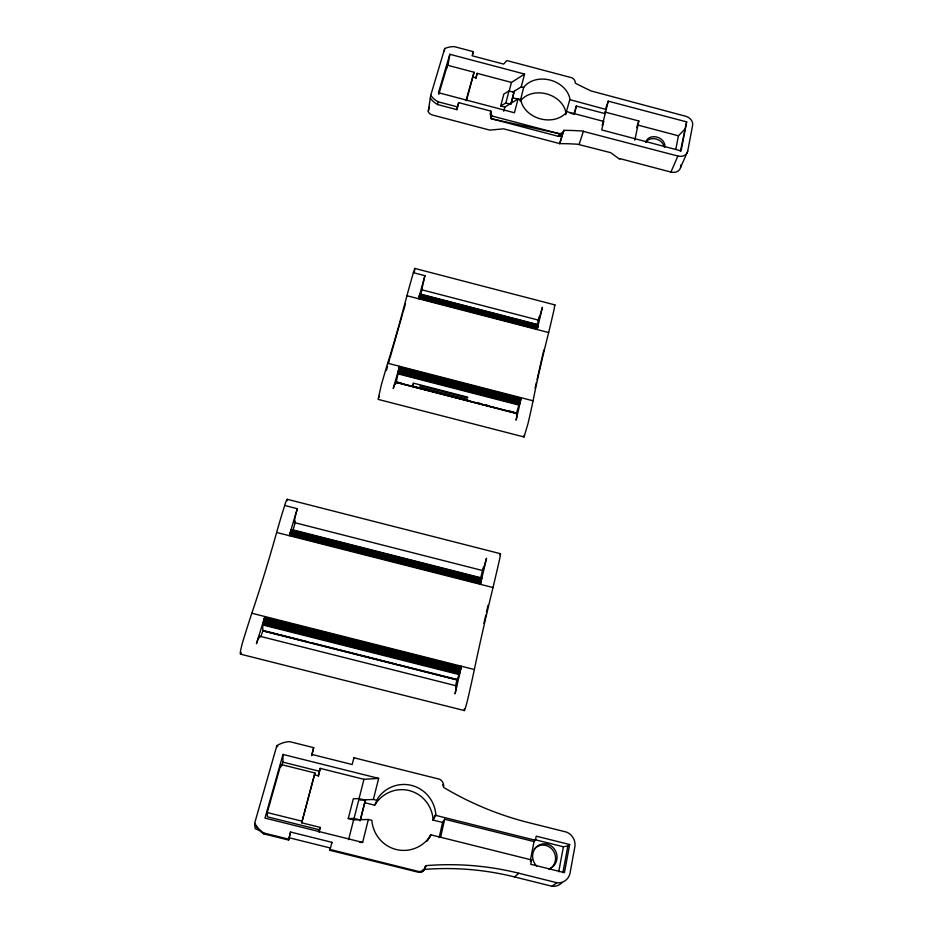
<?xml version="1.0" encoding="UTF-8"?>
<svg xmlns="http://www.w3.org/2000/svg" width="933" height="933" viewBox="0 0 933 933"><rect width="100%" height="100%" fill="white"/><g stroke="black" fill="none" stroke-linecap="round" stroke-linejoin="round"><path stroke-width="1.4" d="M280.833 766.961L280.868 764.465L314.934 772.99L301.709 822.789L320.101 827.373L319.016 832.376M281.836 765.783L282.874 762.121L283.014 754.447L378.646 778.379L373.375 799.464L360.033 800.059M291.469 532.253L291.539 529.524L481.673 577.959L480.343 584.326A142.691 6.589 -75.9 0 0 486.303 559.229L486.525 558.272L482.874 570.611L294.513 522.62M554.89 304.893L553.701 311.144A130.457 6.449 -75.4 0 1 548.662 332.545A122.794 7.196 -75.3 0 0 533.081 400.805A141.175 7.231 -75.7 0 1 530.294 413.564L529.874 415.465A141.175 7.231 -75.7 0 1 528.101 423.279L524.031 436.959L378.11 399.371L381.2 385.387A141.548 6.753 -75.4 0 1 387.673 363.229A123.168 6.718 -75.8 0 0 406.94 295.726A76.448 3.639 -75.7 0 1 413.377 272.681L414.823 268.424L554.89 304.893L554.424 305.616M254.779 824.049A27.512 26.392 -53.5 0 0 263.782 833.869L288.6 840.038L290.583 832.038L331.938 842.336L331.74 843.199M290.583 832.038L288.6 840.038M413.377 272.681L424.923 275.69L421.728 289.778L538.586 320.147L538.633 319.564M414.847 269.287L414.823 268.424M301.709 822.789L314.934 772.99M313.686 747.671L311.715 755.578L313.686 747.671L289.522 741.618A26.94 26.089 -45.5 0 0 276.844 745.654L254.697 823.104L255.152 828.422A6.286 0.968 14.4 0 0 260.622 830.662M378.646 778.379L363.963 779.312L320.159 768.36L319.751 771.346L282.874 762.121M524.183 435.303L524.031 436.959M473.264 51.653L472.086 55.758L503.622 64.109L506.841 60.552L571.987 77.801A6.099 4.793 16.7 0 1 575.183 83.049A231.839 169.573 18.6 0 0 591.265 91.014L685.545 116.205A8.7 6.834 21.2 0 1 692.636 125.162L687.679 151.356L680.589 167.427A8.642 6.904 21.6 0 1 670.932 172.069L619.967 158.645L619.722 159.286L610.66 152.662L577.632 144.242A251.49 217.657 22.4 0 0 559.777 143.624L503.668 128.847L489.79 130.119L432.072 114.911A4.933 3.067 18.3 0 1 428.282 111.097L430.743 95.259L444.726 48.516A20.619 16.223 12.4 0 1 454.359 46.65L473.264 51.653L472.728 54.511M538.714 320.124L542.388 307.342L542.201 308.158A130.492 5.435 -75.5 0 1 537.105 329.536L538.096 324.684L420.025 293.988L418.567 298.747A76.436 3.021 -75.7 0 1 424.923 275.69M444.26 51.385L444.726 48.516M562.844 132.999L561.876 135.448L558.319 136.346L491.178 118.678L491.784 115.949L490.805 111.097L458.651 102.618L456.913 109.651L437.624 104.566L438.078 101.79A20.829 16.561 12.2 0 1 430.743 95.259M446.954 67.992L447.42 65.205L474.069 72.249L466.43 100.694M448.003 65.135L449.834 54.289L524.591 74.069L521.232 86.851L512.975 92.029M395.009 383.568L393.248 388.501A141.524 5.598 -75.5 0 1 399.604 366.319L396.233 381.994A53.857 2.228 -75.5 0 0 395.557 384.209M456.913 109.651L458.651 102.618M530.492 859.736L534.061 841.566L535.437 840.283L536.242 836.178L569.655 844.528L564.442 872.67L530.737 864.273L531.588 859.946L430.871 834.825L427.069 841.181M558.727 871.819L563.404 846.779L567.847 845.998L569.655 844.528M562.914 872.588L567.847 845.998M483.306 567.392L482.874 570.611M605.96 107.901L608.234 101.149L686.653 121.896L681.09 150.889L601.738 129.944L603.663 121.407L567.077 111.738L566.004 112.858A25.191 19.978 16 0 1 540.953 118.992A25.191 19.978 16 0 1 521.209 101.732L520.754 99.644L518.048 98.945L504.858 107.108L503.762 111.225M680.589 167.427L681.113 164.698M680.367 151.449L686.653 121.896M675.772 149.478L678.431 135.81L684.589 129.454M476.11 78.395L477.113 73.334L511.459 82.419L524.591 74.069M414.264 272.366L414.625 270.593M538.842 318.398L539.192 316.742M636.773 127.681L637.356 124.952L678.431 135.81M634.802 140.125L638.837 120.998L604.596 111.948M490.805 111.097L490.21 113.849L491.178 118.678L559.124 133.664L561.666 133.372L563.392 131.915A4.537 3.627 16.8 0 0 563.777 130.352A255.339 220.025 22.3 0 1 581.877 130.993L677.871 156.033A8.794 6.974 21.5 0 0 687.679 151.356M439.175 837.577L442.604 822.451L444.656 819.232L534.061 841.566M440.574 837.298L444.656 819.232M608.234 101.149L602.298 125.43L603.663 121.407M329.897 850.301L330.084 849.473L418.567 871.469L421.145 871.492L424.118 869.743L422.241 871.62L418.905 872.378L329.897 850.301L331.938 842.336M483.9 623.372L485.801 615.034M486.431 612.258L488.017 605.307M535.099 388.14L536.393 382.483M537.046 379.661L543.822 349.992M424.573 869.043L425.716 865.661A6.041 5.796 -88.6 0 1 425.11 868.273L424.142 869.824L425.716 865.661A385.224 332.358 -85.6 0 1 518.818 873.23L556.896 882.723A13.202 12.327 72 0 0 569.865 874.023L575.02 845.869A13.027 12.199 68.9 0 0 566.366 832.061L528.883 822.684A291.772 266.826 31.3 0 1 443.618 787.417A7.907 7.732 76.8 0 0 439.828 779.277L353.922 757.759L352.161 764.524L311.844 754.424M353.654 758.902L353.922 757.759M511.039 103.283L510.794 104.344L513.978 92.297L509.033 90.991L503.89 94L500.659 106L504.858 107.108M574.483 113.908L576.361 106.047L604.969 113.604M516.299 414.147A53.729 2.426 -75.6 0 0 516.532 413.039L521.209 397.738A141.21 6.099 -75.6 0 1 516.112 420.188L517.092 414.858L516.602 415.815M455.642 685.825A59.957 2.939 -76.1 0 0 456.925 679.772L459.234 674.606L461.345 666.209A157.42 7.324 -76.1 0 1 455.082 693.849L456.482 685.872L259.549 636.166M511.261 103.097L514.235 91.236M565.69 114.736L566.319 112.123M563.392 131.915L563.777 130.352L559.777 143.624M523.635 87.48L520.241 101.207L521.535 99.644A24.841 19.815 15.9 0 1 547.309 94.093A24.841 19.815 15.9 0 1 565.911 112.648L565.911 113.464L569.946 99.096A25.191 19.978 16 0 0 551.065 80.343A25.191 19.978 16 0 0 524.952 85.906L523.635 87.48L521.232 86.851M260.878 636.668A60.19 5.062 -74.5 0 1 262.873 630.755L262.686 624.923L264.949 616.55A158.027 12.607 -74.5 0 0 256.47 643.735A11.056 0.98 -74.5 0 1 259.607 637.764M359.951 842.417L362.634 842.406L368.36 819.489L371.835 820.317L372.279 823.676A32.982 32.119 -87.2 0 0 396.77 849.636A32.982 32.119 -87.2 0 0 429.763 836.854L430.871 834.825M442.604 822.451L432.97 820.049L435.793 814.019A32.982 32.119 -87.2 0 0 412.549 785.679A32.982 32.119 -87.2 0 0 378.273 797.528L374.716 805.191L364.651 802.672L360.033 820.958M432.97 820.049L435.839 814.987M348.254 818.521L354.039 818.463L360.406 820.049L365.421 800.199L359.1 798.613L353.327 798.788L348.254 818.521L353.63 819.862L368.36 819.489M348.592 839.642L353.63 819.862M359.018 798.73L363.963 779.312M354.039 818.463L359.1 798.613M518.048 98.945L514.421 112.753L438.452 92.705L449.834 54.289M319.086 831.21L320.101 827.373M500.659 106L505.814 103.027L509.033 90.991M509.091 91.294L511.459 82.419M320.159 768.36L318.165 775.755L314.701 774.891M318.433 776.244L319.413 772.571M570.016 99.691L606.345 109.546M413.471 383.568L412.759 386.18L413.354 383.125L467.771 397.178L467.596 397.82L420.328 385.621L420.013 387.137L467.176 399.312L466.943 400.152M283.014 754.447L264.984 818.089L362.634 842.406M319.692 829.845L267.421 816.83L267.258 812.538L280.868 764.465M477.113 73.334L475.83 77.847L473.124 77.136M386.402 370.564L387.592 366.412M388.385 363.637L389.562 359.485M389.959 358.109L402.706 313.383M403.091 312.054L405.354 304.1M466.173 100.064L474.069 72.249M438.802 94.326L447.42 65.205M558.319 136.346L559.124 133.664L491.784 115.949M558.984 136.393L559.788 133.711M428.282 111.097L429.495 107.015M559.648 136.37L560.441 133.687M560.278 136.253L561.071 133.571M560.861 136.055L561.666 133.372M561.398 135.786L562.202 133.104M559.648 143.6L563.077 132.369M241.367 652.832A11.056 1.085 -74.4 0 1 240.422 651.759A11.056 1.085 -74.4 0 1 243.186 640.388A158.062 13.948 -74.4 0 1 251.828 613.238A211.033 23.768 -74.9 0 0 276.646 532.475A83.76 7.662 -74.9 0 1 284.682 505.464L297.335 508.695L296.974 509.919A10.403 0.898 -75.1 0 0 294.49 520.544A10.403 0.898 -75.1 0 0 295.341 521.244M576.361 106.047L573.877 114.129L570.098 113.126M284.682 505.464L285.055 504.252A10.403 1.003 -75 0 1 287.411 500.694M291.539 529.524L289.405 535.717A83.748 6.928 -75 0 1 297.335 508.695M364.651 802.672L365.549 799.814M378.763 397.843L379.276 396.222M579.148 144.358L583.417 131.11M537.256 327.121L538.096 324.684M637.845 123.634L638.837 120.998M455.84 687.294L456.482 685.872M670.932 172.069L677.871 156.033M428.037 839.653L430.754 835.303M374.716 805.191L376.5 802.52A32.457 31.559 -86.2 0 1 410.193 790.834A32.457 31.559 -86.2 0 1 433.017 818.719L433.064 819.675M418.905 872.378L419.43 871.62M419.768 872.39L420.293 871.62M420.631 872.262L421.145 871.492M421.459 872.005L421.973 871.235M422.241 871.62L422.766 870.851M422.952 871.119L423.477 870.361M423.594 870.512L424.667 869.055M530.224 861.136L531.588 859.946M423.069 869.521A377.317 325.874 -85.4 0 1 514.538 876.927L518.818 873.23M514.538 876.927L551.951 886.245L556.896 882.723M288.484 837.589L330.27 847.98M254.697 823.104A27.605 26.486 -53.3 0 0 263.736 832.971L288.635 839.164M534.434 839.548L563.404 846.779M373.375 799.464L376.454 800.234M435.746 815.372L535.437 840.283M267.258 812.538L301.86 821.168M240.446 654.138L464.307 710.549M251.828 613.238L474.361 669.509A157.385 8.642 -76.3 0 1 470.908 685.347L470.384 687.679A157.385 8.642 -76.3 0 1 468.249 697.161A11.009 0.665 -76.2 0 1 465.252 708.427A11.009 0.665 -76.2 0 1 464.331 709.033M264.75 617.238L461.182 666.908M264.552 617.938L461.007 667.608M264.354 618.637L460.844 668.308M264.156 619.337L460.669 669.019M263.957 620.037L460.494 669.719M263.771 620.748L460.319 670.43M263.584 621.448L460.144 671.13M263.398 622.159L459.957 671.842M263.211 622.859L459.782 672.53M263.036 623.547L459.607 673.229M262.861 624.247L459.421 673.918M262.686 624.923L459.234 674.606M263.024 630.463L307.995 641.822M310.806 642.534L337.513 649.275M340.323 649.986L396.548 664.191M399.359 664.902L456.983 679.457M262.849 630.743L456.96 679.772M262.628 630.836L457.03 679.935M287.271 499.295L500.438 553.701M291.376 529.932L481.603 578.378M291.213 530.364L481.51 578.822M291.049 530.807L481.428 579.288M290.874 531.285L481.323 579.778M290.699 531.775L481.218 580.291M290.525 532.288L481.113 580.816M290.338 532.825L480.996 581.364M290.151 533.373L480.88 581.924M289.976 533.933L480.752 582.507M289.778 534.516L480.623 583.102M289.592 535.11L480.483 583.708M276.646 532.475L493.009 587.545A209.983 14.695 -75.9 0 0 474.361 669.509M387.673 363.229L533.081 400.805M399.441 366.902L521.069 398.321M399.277 367.497L520.929 398.927M399.114 368.103L520.777 399.534M398.951 368.71L520.626 400.14M398.788 369.328L520.474 400.758M398.613 369.958L520.322 401.388M398.449 370.588L520.159 402.018M398.286 371.217L519.996 402.648M398.123 371.847L519.833 403.278M397.959 372.489L519.669 403.919M397.796 373.118L519.506 404.549M397.633 373.76L519.343 405.202M397.4 382.11L401.61 383.195M411.441 385.737L470.43 400.957M477.463 402.764L481.673 403.861M484.484 404.584L488.694 405.668M509.768 411.103L513.978 412.188M395.86 382.098L516.73 413.284M395.685 382.133L516.894 413.412M395.674 382.332L516.8 413.587M419.92 294.268L538.049 324.964M419.827 294.571L537.991 325.279M419.722 294.898L537.933 325.617M419.605 295.248L537.863 325.967M419.488 295.609L537.793 326.352M419.372 296.006L537.711 326.748M419.244 296.414L537.618 327.168M419.115 296.846L537.525 327.611M418.987 297.3L537.431 328.066M418.847 297.767L537.326 328.544M418.707 298.245L537.21 329.034M406.94 295.726L548.662 332.545M512.672 97.767L520.579 99.854M505.814 103.027L509.768 104.076M438.078 101.79L457.427 106.887M263.736 832.971L263.782 833.869M276.844 745.654L276.844 746.843A26.847 25.996 -45.8 0 1 277.812 746.272M536.72 865.987A12.934 12.152 71.8 0 1 537.175 846.336A12.934 12.152 71.8 0 1 555.543 850.908A12.934 12.152 71.8 0 1 548.756 868.985M534.294 849.018A12.864 12.094 72.1 0 1 552.569 849.8A12.864 12.094 72.1 0 1 550.178 868.74M493.009 587.545A142.656 7.779 -76 0 0 498.875 562.436L499.656 559.007A10.368 0.618 -75.9 0 0 499.82 554.902M482.653 569.83A112.193 5.213 -75.9 0 1 480.927 576.956M293.207 529.524A53.356 4.432 -75 0 1 295.108 522.818M561.958 882.606A12.98 12.129 72.8 0 1 551.951 886.245M538.586 319.179A102.77 4.292 -75.4 0 1 537.105 325.325M420.806 293.848A48.749 1.936 -75.7 0 1 422.369 288.169M442.674 784.548A7.872 7.697 77.2 0 1 443.047 786.087M437.624 104.566A20.771 16.537 12.1 0 1 430.311 98.047M645.823 142.248A9.808 7.802 20.6 0 1 656.051 138.97A9.808 7.802 20.6 0 1 664.063 146.994M645.811 142.364A9.831 7.814 20.6 0 1 656.68 136.999A9.831 7.814 20.6 0 1 664.821 147.064"/></g></svg>
